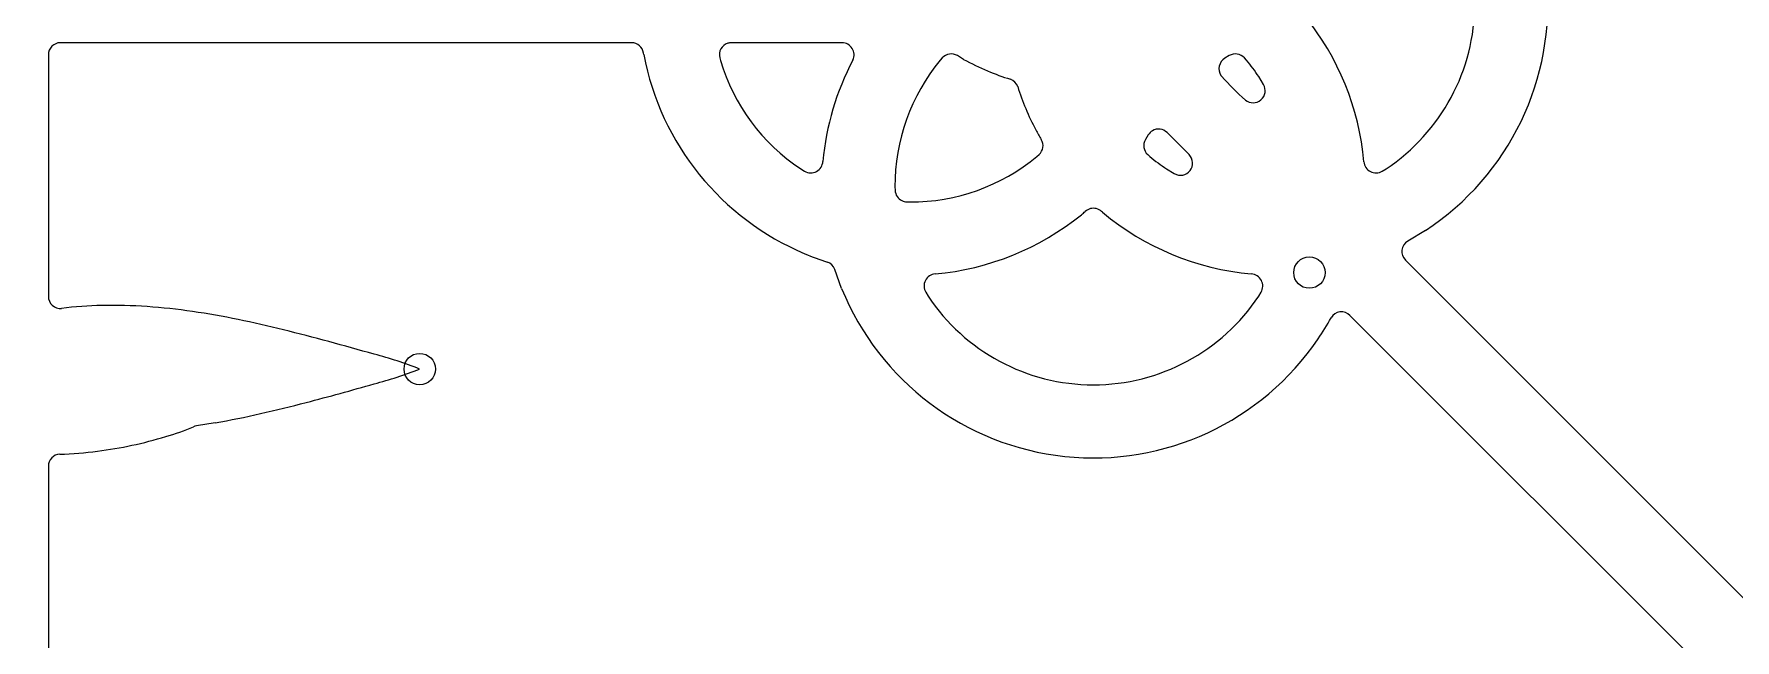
# Model space of a CAD drawing. Header units: millimetres. Extents: x -54 to 54, y -54 to 54.
# Drawn here: x 0.78 to 35.94, y -35.84 to -23.31 of the extents above; entities that cross this region are included whole.
import ezdxf

# ---------------------------------------------------------------- set-up
doc = ezdxf.new("R2010")
doc.units = ezdxf.units.MM
for name, color, linetype in [('CUT_INNER', 6, 'Continuous'), ('CUT_OUTER', 1, 'Continuous'), ('ENGRAVE', 7, 'Continuous')]:
    doc.layers.add(name, color=color, linetype=linetype)

msp = doc.modelspace()

# ---------------------------------------------------------------- linework, layer by layer
at = {"layer": 'CUT_INNER'}
for points in [[(13.133, -23.49), (1.33, -23.49)], [(17.4839, -23.49), (15.1985, -23.49)], [(1.08, -23.74), (1.08, -28.7338)], [(13.3851, -23.736), (13.3803, -23.7033)], [(14.956, -23.8007), (14.9706, -23.8592)], [(19.5569, -23.8034), (19.5165, -23.8479)], [(19.9977, -23.833), (19.8707, -23.7568)], [(25.4893, -23.7568), (25.3971, -23.8121)], [(25.8435, -23.8479), (25.8031, -23.8034)], [(25.317, -24.1643), (25.3319, -24.1846)], [(26.195, -24.353), (26.0979, -24.191)], [(23.8121, -25.3971), (23.7568, -25.4893)], [(24.6583, -25.8038), (24.2033, -25.3489)], [(21.5121, -25.8435), (21.5566, -25.8031)], [(23.8034, -25.8031), (23.8479, -25.8435)], [(16.631, -26.0979), (16.7103, -26.1455)], [(24.191, -26.0979), (24.353, -26.195)], [(28.6497, -26.1455), (28.729, -26.0979)], [(18.5775, -26.4723), (18.5809, -26.5416)], [(18.8184, -26.7791), (18.8877, -26.7825)], [(22.8669, -26.9949), (22.8479, -26.9777)], [(29.5461, -27.371), (29.1771, -27.5921)], [(29.1289, -27.9833), (36.6626, -35.5171)], [(17.4771, -28.5716), (17.3354, -28.1757)], [(19.2145, -28.6497), (19.2621, -28.729)], [(26.0979, -28.729), (26.1455, -28.6497)], [(35.5171, -36.6626), (27.9833, -29.1289)], [(4.5277, -31.3504), (4.1394, -31.4132), (4.1111, -31.4195), (4.0837, -31.429)], [(1.08, -32.2472), (1.08, -46.0254)]]:
    msp.add_lwpolyline(points, dxfattribs=at)
for centre, radius, start, end in [((26.46, -22.68), 5.6151, 303.34021, 67.09021), ((26.46, -22.68), 4.1025, 303.57868, 56.42132), ((22.68, -26.46), 5.6151, 5.21723, 38.96516), ((1.33, -23.74), 0.25, 90, 180), ((13.133, -23.74), 0.25, 8.4375, 90), ((15.1985, -23.74), 0.25, 107.34375, 194.0625), ((15.1985, -23.74), 0.25, 90, 107.34375), ((17.4839, -23.74), 0.25, 334.6875, 90), ((18.9, -22.68), 5.6151, 190.84021, 247.09021), ((18.9, -22.68), 4.1025, 196.70368, 236.42132), ((22.6847, -26.4615), 5.62, 152.27492, 174.71163), ((22.68, -26.46), 4.1025, 140.45368, 180.17132), ((19.7421, -23.9713), 0.25, 59.0625, 137.8125), ((22.5978, -19.0707), 5.4258, 241.36703, 247.1884), ((25.5256, -24.0266), 0.25, 120.9375, 213.4375), ((25.6179, -23.9713), 0.25, 42.1875, 120.9375), ((22.68, -26.46), 4.1025, 33.57868, 39.54632), ((22.4258, -19.5318), 4.9342, 246.953, 252.7701), ((20.8801, -24.4799), 0.25, 19.6875, 70.3125), ((30.2598, -19.7475), 6.6312, 222.00044, 227.99528), ((26.2209, -22.7915), 5.3516, 197.44305, 207.84836), ((25.9806, -24.4815), 0.25, 230.72198, 30.9375), ((23.5179, -24.2543), 2.2785, 207.07594, 212.82166), ((24.0266, -25.5256), 0.25, 120.15625, 149.0625), ((24.0266, -25.5256), 0.25, 45, 120.15625), ((21.3887, -25.6179), 0.25, 312.1875, 30.9375), ((23.9713, -25.6179), 0.25, 149.0625, 227.8125), ((16.8389, -25.9309), 0.2501, 239.0726, 357.12543), ((18.9, -22.68), 4.1025, 269.82868, 309.54632), ((26.46, -22.68), 4.1025, 230.45368, 236.42132), ((24.4815, -25.9806), 0.25, 239.0625, 45), ((28.5211, -25.931), 0.25, 184.21875, 300.9375), ((18.8306, -26.5294), 0.25, 182.8125, 244.6875), ((18.8306, -26.5294), 0.25, 244.6875, 267.1875), ((18.9, -22.68), 5.6151, 275.21723, 308.96516), ((21.7372, -26.1383), 1.1424, 307.398, 312.71233), ((22.68, -27.163), 0.25, 75.9375, 132.1875), ((22.68, -27.163), 0.25, 47.8125, 75.9375), ((26.4597, -22.6812), 5.6139, 230.20963, 264.72417), ((29.3056, -27.8066), 0.25, 120.9375, 225), ((18.6458, -23.3118), 4.9342, 246.953, 252.7701), ((17.1001, -28.2599), 0.25, 19.6875, 70.3125), ((19.429, -28.5211), 0.25, 94.21875, 210.9375), ((25.9309, -28.5211), 0.2501, 329.0726, 87.12543), ((1.33, -28.7338), 0.25, 180, 275.76847), ((22.68, -26.46), 5.6151, 202.09021, 325.84021), ((22.68, -26.46), 4.1025, 213.57868, 326.42132), ((2.3361, -36.9294), 8.0072, 91.08325, 97.03683), ((2.4086, -39.136), 10.2148, 85.9875, 91.25597), ((2.2486, -41.3766), 12.4612, 81.63268, 85.97456), ((1.6459, -45.4665), 16.5952, 78.33775, 81.62871), ((23.1713, -26.7797), 5.029, 325.71112, 331.52912), ((27.8066, -29.3056), 0.25, 45, 149.0625), ((0.0084, -53.4086), 24.7043, 76.10952, 78.34172), ((-4.3323, -71.0045), 42.8278, 74.82837, 76.12361), ((-11.3045, -96.9503), 69.694, 74.075848, 74.878542), ((5.7419, -37.8756), 8.2114, 68.47499, 75.36158), ((-9.2383, 29.0379), 61.974, 284.622548, 285.972822), ((5.7388, -22.5898), 8.2203, 284.63477, 291.52314), ((-1.6328, -0.138), 31.8231, 282.89199, 284.63383), ((1.0256, -11.7653), 19.8957, 280.13806, 282.90015), ((1.0255, -23.5072), 8.496, 277.2528, 286.97945), ((2.1666, -26.9197), 4.8999, 285.8716, 293.03313), ((1.1038, -24.4074), 7.5931, 271.6153, 277.52429), ((1.33, -32.2472), 0.25, 92.78339, 180)]:
    msp.add_arc(centre, radius, start, end, dxfattribs=at)
at = {"layer": 'CUT_OUTER'}
msp.add_circle((0, 0), 54, dxfattribs=at)
at = {"layer": 'ENGRAVE'}
for centre in [(27.1453, -28.2437), (8.7555, -30.2369)]:
    msp.add_circle(centre, 0.324, dxfattribs=at)

doc.saveas('drawing.dxf')
